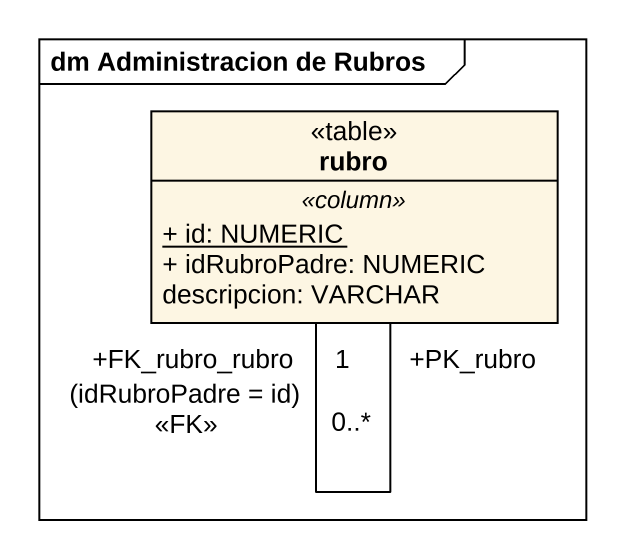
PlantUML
@startuml
mainframe dm Administracion de Rubros
hide circle
hide empty members
skinparam classAttributeIconSize 0
class rubro <<table>> {
  .. <<column>> ..
  {static} + id: NUMERIC
  + idRubroPadre: NUMERIC
  descripcion: VARCHAR
}
rubro "+FK_rubro_rubro\n1" -- "+PK_rubro\n0..*" rubro : (idRubroPadre = id)\n<<FK>>
@enduml
